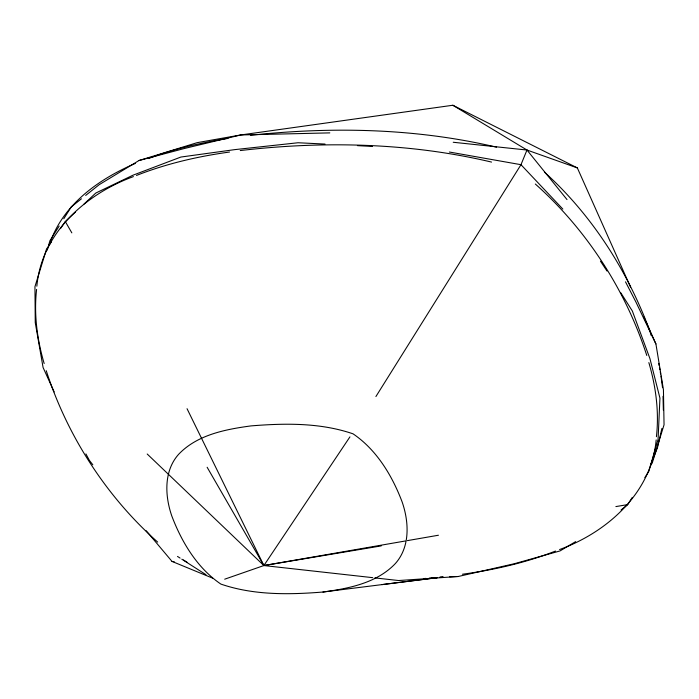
<?xml version="1.0" encoding="UTF-8"?>
<svg xmlns="http://www.w3.org/2000/svg" width="699" height="699" viewBox="0 0 699 699"><rect width="100%" height="100%" fill="white"/><g stroke="black" fill="none" stroke-linecap="round" stroke-linejoin="round"><path stroke-width="1.05" d="M36.593 289.421C33.77 314.279 37.152 339.618 44.159 363.524M36.846 286.197C41.591 233.117 85.82 193.92 133.422 176.602M656.169 439.924C651.416 493.013 607.195 532.21 559.593 549.528M656.422 436.7C659.244 411.851 655.863 386.512 648.847 362.606M663.36 410.217L663.019 396.281M661.892 428.487L657.479 447.648L650.856 464.311M47.235 250.085L47.838 247.996M48.738 244.86L49.944 240.683L59.17 226.057M49.07 245.227L49.847 243.261M50.625 241.304C64.308 203.409 99.651 178.726 135.318 163.452M85.671 195.432L99.214 184.667L138.996 160.525L197.223 142.648L240.718 134.968L452.847 105.252L526.976 150.032L520.982 164.693L375.905 396.551M63.784 218.743L71.281 206.86L81.442 198.787M621.088 509.964L627.719 504.599L632.28 497.417M644.819 477.662L648.812 471.379L658.065 439.453L659.943 398.142L649.93 358.604L632.342 311.003L620.834 292.846M349.937 436.866L263.873 565.552L224.694 579.191M51.368 241.95L46.527 249.054L34.95 286.669L35.256 322.632L43.085 367.517L54.164 391.921M60.455 228.634L65.295 221.531L75.466 212.033M650.376 465.7L652.228 463.009L664.05 424.791L663.43 389.596L655.915 343.943L646.147 322.064M84.063 203.994L95.798 193.038L133.011 175.187L180.91 157.039L234.733 149.63L298.054 142.753L325.026 144.064M575.635 541.629L560.004 550.934L514.289 563.735L458.282 576.492L398.596 580.537L374.882 577.898M148.599 158.516C174.147 148.686 201.076 142.849 228.023 138.402M136.488 175.458C166.31 163.662 197.817 156.427 229.534 152.032M555.504 551.048C525.665 562.782 494.132 569.903 462.406 574.246M138.996 160.525L184.396 148.494L240.718 134.968L329.814 132.88M405.245 541L263.873 565.552L147.201 454.009M407.386 540.624L438.439 535.233M381.208 545.902L263.873 565.552L207.14 467.264M615.88 506.583L627.719 504.599M322.938 592.027C348.583 588.558 376.822 583.123 395.381 563.525C410.304 546.775 409.055 521.926 402.143 501.969C392.209 475.713 376.656 449.833 353.047 433.834C320.474 422.615 284.947 423.148 250.993 425.901C225.349 429.361 197.118 434.795 178.551 454.394C163.627 471.143 164.885 495.993 171.788 515.949C181.723 542.214 197.275 568.086 220.884 584.093C253.457 595.303 288.984 594.779 322.938 592.027L436.683 577.732M250.53 135.3C332.313 126.467 416.22 128.24 496.508 147.166M240.255 150.556C323.742 140.849 409.553 142.683 491.554 162.081M381.951 584.609L437.574 577.662M439.715 577.391L442.921 576.99M423.839 578.571L425.979 578.405M429.195 578.143L434.551 577.715M439.959 577.156L443.192 577.042M449.658 576.806L458.282 576.492M357.399 145.637L372.532 146.458M453.223 142.264L526.976 150.032L577.348 167.917L630.612 287.254M372.724 577.662L263.873 565.552L187.044 408.705M146.178 530.724L172.024 561.428L174.182 561.699M449.352 152.024L520.982 164.693L562.835 209.088M172.024 561.428L212.61 578.134M452.847 105.252L577.348 167.917M183.47 560.004L187.087 562.258M177.502 556.43L180.097 558.09M181.819 559.2L205.987 574.692M544.504 172.19C592.263 215.301 627.859 271.404 650.087 331.588L651.276 335.677M535.32 184.02C586.749 229.718 625.64 290.033 646.776 355.45M157.694 542.101C106.265 496.404 67.375 436.097 46.239 370.68M526.976 150.032L567.011 199.573M92.827 464.783L89.446 460.51L85.898 453.904M600.441 261.155L607.02 271.063M65.295 221.531L71.84 232.872M625.5 281.837L635.968 302.117L655.915 343.943M643.928 317.084L645.264 320.072M658.746 363.419L659.122 365.525M659.498 367.63L659.873 369.736M660.249 371.842L660.625 373.948M661.001 376.062L662.547 387.718"/></g></svg>
